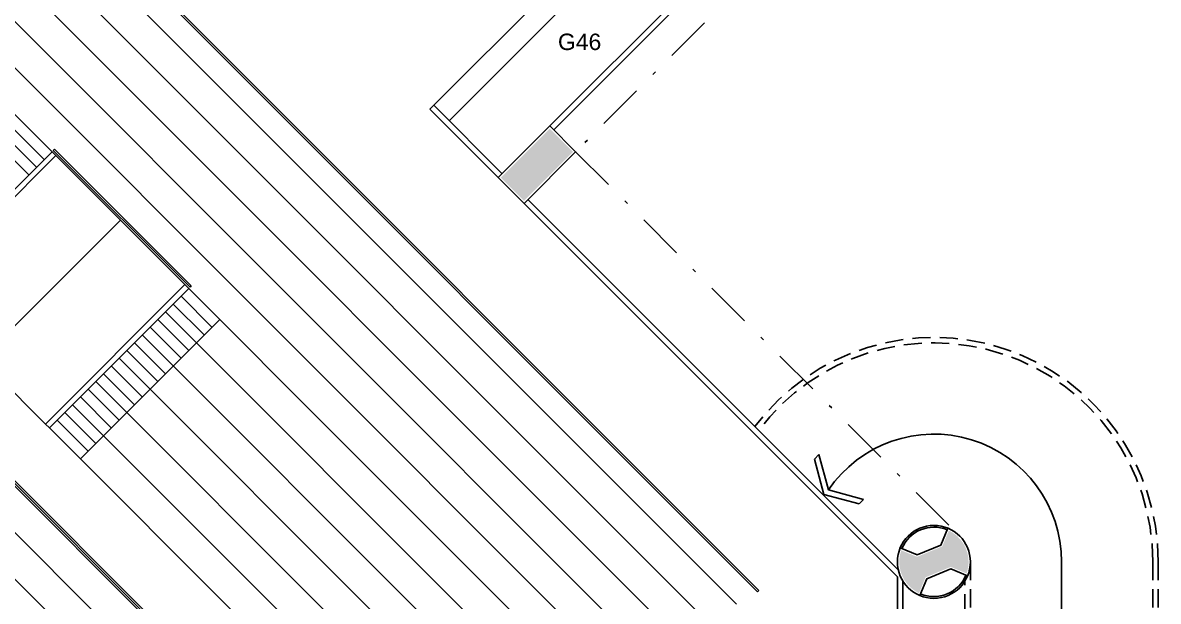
# Model space of a CAD drawing. Extents: x 1306 to 1544, y -75 to 211.
# Drawn here: x 1461.02 to 1492.14, y 155.88 to 171.73 of the extents above; entities that cross this region are included whole.
import ezdxf

# ---------------------------------------------------------------- set-up
doc = ezdxf.new("R2010")
doc.units = 0
doc.header["$LTSCALE"] = 2
doc.linetypes.add('DASHDOT2', pattern=[12.7, 6.35, -3.175, 0, -3.175])
doc.linetypes.add('HIDDEN', pattern=[0.375, 0.25, -0.125])
for name, color, linetype in [('ARQUIBANCADA-ARY', 2, 'CONTINUOUS'), ('ESQUADRIA-ARY', 2, 'CONTINUOUS'), ('HACHURAS-ARY', 9, 'CONTINUOUS'), ('PAREDE-ALTA-ARY', 1, 'CONTINUOUS'), ('PAREDE-BAIXA-ARY', 2, 'CONTINUOUS'), ('PILAR-RED-ARY', 5, 'CONTINUOUS'), ('PILARES-PRINC-ARY', 5, 'CONTINUOUS'), ('PROJ-COBERTURA-ARY', 7, 'DASHDOT2'), ('RAMPA-INT-ARY', 7, 'CONTINUOUS'), ('RAMPA-PROJ-ARY', 7, 'HIDDEN'), ('TEXTO-PB-COR-ARY', 12, 'CONTINUOUS')]:
    doc.layers.add(name, color=color, linetype=linetype)
doc.styles.add('ARIAL', font='arial.ttf', dxfattribs={"height": 0.5})

msp = doc.modelspace()

# ---------------------------------------------------------------- hatches: boundary and pattern name
at = {"layer": 'HACHURAS-ARY', "ltscale": 0.5}
for points in [[(1476.103, 168.198), (1475.467, 168.834), (1474.123, 167.491), (1474.76, 166.854)], [(1486.403, 157.822), (1486.223, 157.388), (1485.532, 157.101), (1485.098, 157.281, 0.085216), (1485.044, 156.964, 0.289028), (1485.584, 156.107), (1485.764, 156.541), (1486.456, 156.827), (1486.889, 156.647, 0.085216), (1486.944, 156.964, 0.289028)]]:
    msp.add_hatch(color=256, dxfattribs=at).paths.add_polyline_path(points)

# ---------------------------------------------------------------- linework, layer by layer
at = {"layer": 'ARQUIBANCADA-ARY'}
for p, q in [((1453.174, 183.212), (1480.581, 155.805)), ((1452.801, 182.312), (1479.681, 155.432)), ((1452.429, 181.412), (1478.781, 155.059)), ((1452.056, 180.512), (1477.881, 154.686)), ((1451.683, 179.612), (1476.981, 154.314)), ((1451.31, 178.712), (1476.081, 153.941)), ((1450.937, 177.812), (1461.186, 167.564)), ((1448.328, 171.512), (1468.881, 150.958)), ((1460.761, 168.837), (1461.61, 167.988)), ((1460.549, 168.624), (1461.398, 167.776)), ((1461.822, 168.2), (1458.004, 164.382)), ((1461.928, 168.094), (1458.11, 164.276)), ((1465.464, 164.558), (1461.645, 160.74)), ((1465.57, 164.452), (1461.751, 160.634)), ((1465.994, 163.18), (1465.145, 164.028)), ((1466.206, 163.392), (1465.358, 164.24)), ((1464.933, 163.816), (1475.181, 153.568)), ((1466.418, 163.604), (1462.6, 159.786)), ((1465.57, 162.755), (1464.721, 163.604)), ((1464.297, 163.18), (1474.281, 153.195)), ((1465.358, 162.543), (1464.509, 163.392)), ((1464.933, 162.119), (1464.085, 162.968)), ((1463.661, 162.543), (1473.381, 152.822)), ((1464.721, 161.907), (1463.873, 162.755)), ((1464.297, 161.483), (1463.448, 162.331)), ((1463.024, 161.907), (1472.481, 152.45)), ((1464.085, 161.27), (1463.236, 162.119)), ((1463.66, 160.846), (1462.812, 161.695)), ((1462.388, 161.27), (1471.581, 152.077)), ((1463.448, 160.634), (1462.6, 161.483)), ((1463.024, 160.21), (1462.176, 161.058)), ((1461.645, 160.74), (1461.751, 160.634)), ((1461.751, 160.634), (1470.681, 151.704)), ((1462.812, 159.998), (1461.963, 160.846)), ((1459.842, 158.725), (1467.981, 150.586)), ((1459.206, 158.088), (1467.081, 150.213))]:
    msp.add_line(p, q, dxfattribs=at)
at = {"layer": 'ESQUADRIA-ARY'}
for p, q in [((1453.512, 183.794), (1481.163, 156.142)), ((1453.547, 183.829), (1481.199, 156.178)), ((1477.129, 174.314), (1472.285, 169.471)), ((1477.553, 173.89), (1472.709, 169.047)), ((1448.469, 171.512), (1468.881, 151.1)), ((1448.434, 171.476), (1468.846, 151.064)), ((1461.857, 168.235), (1461.893, 168.271)), ((1461.857, 168.235), (1465.605, 164.488)), ((1461.893, 168.271), (1465.64, 164.523)), ((1465.605, 164.488), (1465.64, 164.523)), ((1481.163, 156.142), (1481.199, 156.178))]:
    msp.add_line(p, q, dxfattribs=at)
at = {"layer": 'PAREDE-ALTA-ARY'}
for p, q in [((1479.179, 172.617), (1475.467, 168.905)), ((1479.109, 172.335), (1475.573, 168.799))]:
    msp.add_line(p, q, dxfattribs=at)
at = {"layer": 'PAREDE-ALTA-ARY', "ltscale": 0.5}
for p, q in [((1472.285, 169.471), (1472.179, 169.365)), ((1474.053, 167.491), (1472.179, 169.365)), ((1474.159, 167.597), (1472.285, 169.471))]:
    msp.add_line(p, q, dxfattribs=at)
at = {"layer": 'PAREDE-BAIXA-ARY'}
for p, q in [((1485.02, 156.736), (1474.866, 166.89)), ((1484.994, 156.55), (1474.76, 166.784)), ((1484.994, 156.55), (1484.994, 142.077)), ((1485.144, 142.077), (1485.144, 156.437))]:
    msp.add_line(p, q, dxfattribs=at)
at = {"layer": 'PILAR-RED-ARY'}
for points in [[(1486.376, 157.888), (1486.185, 157.426), (1485.532, 157.156), (1485.07, 157.347)], [(1485.611, 156.04), (1485.802, 156.502), (1486.456, 156.773), (1486.918, 156.582)]]:
    msp.add_lwpolyline(points, dxfattribs=at)
msp.add_lwpolyline([(1486.871, 156.601, -0.414214), (1485.63, 156.086, -0.414214)], format="xyb", dxfattribs=at)
msp.add_circle((1485.994, 156.964), 1, dxfattribs=at)
msp.add_arc((1485.994, 156.964), 0.95, 67.5, 157.5, dxfattribs=at)
at = {"layer": 'PILARES-PRINC-ARY'}
msp.add_lwpolyline([(1474.76, 166.784), (1476.174, 168.198), (1475.467, 168.905), (1474.053, 167.491)], close=True, dxfattribs=at)
at = {"layer": 'PROJ-COBERTURA-ARY', "ltscale": 0.1}
for p, q in [((1479.71, 171.734), (1476.174, 168.198)), ((1476.174, 168.198), (1486.701, 157.671))]:
    msp.add_line(p, q, dxfattribs=at)
at = {"layer": 'RAMPA-INT-ARY'}
for p, q in [((1463.696, 166.326), (1460, 162.63)), ((1461.645, 160.74), (1458.11, 164.276)), ((1482.72, 159.778), (1482.842, 159.901)), ((1482.979, 158.813), (1482.72, 159.778)), ((1483.101, 158.935), (1482.842, 159.901)), ((1482.979, 158.813), (1483.945, 158.554)), ((1483.101, 158.935), (1484.067, 158.676)), ((1483.945, 158.554), (1484.067, 158.676))]:
    msp.add_line(p, q, dxfattribs=at)
msp.add_lwpolyline([(1489.494, 142.077), (1489.494, 156.964, 0.738139), (1483.101, 158.935, 0.738139)], format="xyb", dxfattribs=at)
at = {"layer": 'RAMPA-PROJ-ARY'}
for points in [[(1481.086, 160.67, -0.719528), (1492.144, 156.964), (1492.144, 142.077)], [(1481.193, 160.563, -0.720853), (1491.994, 156.964), (1491.994, 142.077)]]:
    msp.add_lwpolyline(points, format="xyb", dxfattribs=at)
for points in [[(1486.994, 156.964), (1486.994, 142.077)], [(1486.844, 142.077), (1486.844, 156.437)]]:
    msp.add_lwpolyline(points, dxfattribs=at)

# ---------------------------------------------------------------- texts
at = {"layer": 'TEXTO-PB-COR-ARY', "style": 'ARIAL'}
msp.add_text('G46', height=0.45, dxfattribs=at).set_placement((1475.689, 170.985))

doc.saveas('drawing.dxf')
